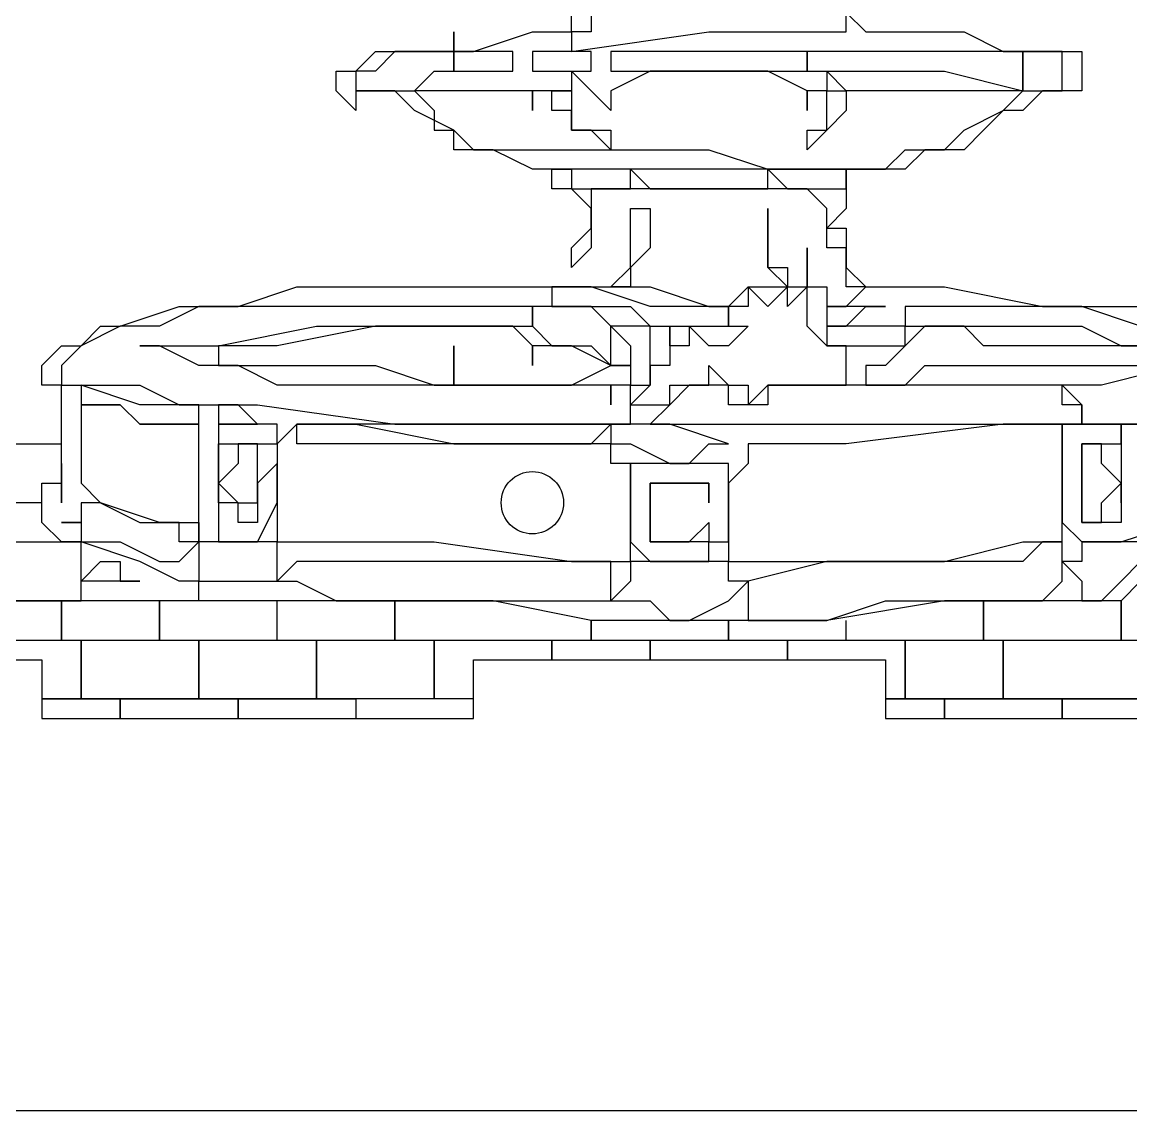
# Model space of a CAD drawing. Header units: millimetres. Extents: x 0 to 600, y 0 to 450.
# Drawn here: x 440 to 496.5, y 0 to 55.5 of the extents above; entities that cross this region are included whole.
import ezdxf

# ---------------------------------------------------------------- set-up
doc = ezdxf.new("R2010")
doc.units = ezdxf.units.MM
for name, color, linetype in [('border- do not edit', 2, 'Continuous'), ('Engraving', 1, 'Continuous'), ('External Cuts', 5, 'Continuous'), ('Holes and apertures', 3, 'Continuous')]:
    doc.layers.add(name, color=color, linetype=linetype)

msp = doc.modelspace()

# ---------------------------------------------------------------- linework, layer by layer
at = {"layer": 'border- do not edit'}
msp.add_line((600, 0), (0, 0), dxfattribs=at)
at = {"layer": 'Engraving'}
for p, q in [((468, 55), (468, 56)), ((469, 56), (469, 55)), ((482, 56), (483, 55)), ((482, 55), (482, 56)), ((462, 54), (462, 55)), ((462, 55), (462, 54)), ((463, 54), (466, 55)), ((466, 55), (468, 55)), ((468, 55), (468, 55)), ((469, 55), (468, 55)), ((468, 55), (468, 54)), ((468, 54), (475, 55)), ((475, 55), (482, 55)), ((482, 55), (482, 55)), ((483, 55), (483, 55)), ((483, 55), (483, 55)), ((483, 55), (483, 55)), ((483, 55), (484, 55)), ((484, 55), (487, 55)), ((487, 55), (488, 55)), ((488, 55), (488, 55)), ((488, 55), (488, 55)), ((488, 55), (488, 55)), ((488, 55), (488, 55)), ((488, 55), (490, 54)), ((457, 53), (458, 54)), ((458, 54), (459, 54)), ((459, 54), (458, 53)), ((459, 54), (460, 54)), ((460, 54), (459, 54)), ((460, 54), (461, 54)), ((461, 54), (460, 54)), ((461, 54), (461, 54)), ((461, 54), (462, 54)), ((462, 54), (461, 54)), ((462, 54), (463, 54)), ((462, 53), (462, 54)), ((463, 54), (462, 54)), ((462, 54), (462, 54)), ((462, 54), (462, 53)), ((463, 54), (463, 54)), ((464, 54), (463, 54)), ((465, 54), (464, 54)), ((465, 53), (465, 54)), ((468, 54), (466, 54)), ((466, 54), (466, 54)), ((466, 54), (466, 54)), ((466, 54), (466, 54)), ((466, 54), (466, 53)), ((469, 54), (468, 54)), ((469, 53), (469, 54)), ((472, 54), (470, 54)), ((470, 54), (470, 54)), ((470, 54), (470, 54)), ((470, 54), (470, 54)), ((470, 54), (470, 53)), ((475, 54), (472, 54)), ((479, 54), (475, 54)), ((480, 54), (479, 54)), ((479, 54), (479, 54)), ((483, 54), (480, 54)), ((480, 54), (480, 54)), ((480, 54), (480, 53)), ((480, 53), (480, 54)), ((480, 54), (480, 54)), ((486, 54), (483, 54)), ((487, 54), (486, 54)), ((488, 54), (487, 54)), ((487, 54), (487, 54)), ((487, 54), (487, 54)), ((489, 54), (488, 54)), ((490, 54), (489, 54)), ((490, 54), (491, 54)), ((491, 54), (490, 54)), ((491, 54), (492, 54)), ((492, 54), (491, 54)), ((491, 54), (491, 53)), ((491, 53), (491, 54)), ((491, 54), (491, 54)), ((492, 54), (493, 54)), ((493, 54), (492, 54)), ((493, 54), (494, 54)), ((493, 53), (493, 54)), ((494, 54), (494, 53)), ((456, 52), (456, 53)), ((456, 53), (457, 53)), ((458, 53), (457, 53)), ((457, 53), (457, 53)), ((457, 53), (457, 52)), ((460, 52), (461, 53)), ((461, 53), (461, 53)), ((461, 53), (462, 53)), ((462, 53), (462, 53)), ((462, 53), (462, 53)), ((462, 53), (464, 53)), ((464, 53), (465, 53)), ((465, 53), (465, 53)), ((465, 53), (465, 53)), ((465, 53), (465, 53)), ((465, 53), (465, 53)), ((466, 53), (466, 53)), ((466, 53), (466, 53)), ((466, 53), (468, 53)), ((469, 52), (468, 53)), ((468, 53), (468, 52)), ((468, 53), (469, 53)), ((469, 53), (469, 53)), ((472, 53), (470, 52)), ((470, 53), (470, 53)), ((470, 53), (472, 53)), ((475, 53), (472, 53)), ((472, 53), (474, 53)), ((474, 53), (475, 53)), ((478, 53), (475, 53)), ((475, 53), (475, 53)), ((475, 53), (477, 53)), ((477, 53), (479, 53)), ((480, 52), (478, 53)), ((479, 53), (480, 53)), ((480, 53), (480, 53)), ((480, 53), (480, 53)), ((480, 53), (481, 53)), ((480, 53), (480, 53)), ((480, 53), (480, 53)), ((480, 53), (480, 53)), ((482, 52), (481, 53)), ((481, 53), (481, 52)), ((481, 53), (483, 53)), ((483, 53), (487, 53)), ((487, 53), (491, 52)), ((491, 53), (491, 53)), ((491, 53), (491, 53)), ((491, 53), (491, 52)), ((491, 52), (491, 53)), ((493, 52), (493, 53)), ((493, 53), (493, 53)), ((493, 53), (493, 53)), ((493, 53), (493, 53)), ((494, 53), (494, 53)), ((494, 53), (494, 52)), ((457, 51), (456, 52)), ((458, 52), (457, 52)), ((457, 52), (457, 51)), ((457, 52), (457, 52)), ((457, 52), (457, 52)), ((457, 52), (458, 52)), ((459, 52), (458, 52)), ((458, 52), (460, 52)), ((458, 52), (458, 52)), ((458, 52), (458, 52)), ((460, 51), (459, 52)), ((461, 52), (460, 52)), ((460, 52), (460, 52)), ((460, 52), (460, 52)), ((460, 52), (460, 52)), ((460, 52), (461, 51)), ((462, 52), (461, 52)), ((461, 52), (461, 52)), ((463, 52), (462, 52)), ((462, 52), (462, 52)), ((462, 52), (462, 52)), ((462, 52), (462, 52)), ((462, 52), (462, 52)), ((464, 52), (463, 52)), ((465, 52), (464, 52)), ((466, 52), (465, 52)), ((465, 52), (465, 52)), ((468, 52), (466, 52)), ((466, 52), (466, 52)), ((466, 52), (466, 52)), ((466, 52), (466, 52)), ((466, 52), (466, 51)), ((466, 51), (466, 52)), ((467, 51), (467, 52)), ((467, 52), (468, 52)), ((468, 52), (468, 52)), ((468, 52), (468, 51)), ((470, 51), (469, 52)), ((469, 52), (469, 52)), ((469, 52), (469, 52)), ((469, 52), (469, 52)), ((470, 52), (470, 52)), ((470, 52), (470, 52)), ((470, 52), (470, 51)), ((481, 52), (480, 52)), ((480, 52), (480, 52)), ((480, 52), (480, 52)), ((480, 52), (480, 51)), ((480, 51), (480, 52)), ((480, 52), (480, 52)), ((481, 51), (481, 52)), ((481, 52), (482, 52)), ((484, 52), (482, 52)), ((482, 52), (482, 52)), ((482, 52), (482, 52)), ((482, 52), (482, 51)), ((487, 52), (484, 52)), ((490, 52), (487, 52)), ((490, 51), (491, 52)), ((491, 52), (490, 52)), ((492, 52), (491, 51)), ((491, 52), (491, 52)), ((491, 52), (491, 52)), ((491, 52), (491, 52)), ((491, 52), (491, 52)), ((491, 52), (491, 52)), ((491, 52), (491, 52)), ((491, 52), (491, 52)), ((491, 52), (491, 52)), ((491, 52), (491, 52)), ((491, 52), (491, 52)), ((491, 52), (492, 52)), ((493, 52), (492, 52)), ((492, 52), (493, 52)), ((494, 52), (493, 52)), ((493, 52), (493, 52)), ((493, 52), (493, 52)), ((493, 52), (493, 52)), ((494, 52), (494, 52)), ((494, 52), (494, 52)), ((494, 52), (494, 52)), ((457, 51), (457, 51)), ((457, 51), (457, 51)), ((457, 51), (457, 51)), ((457, 51), (457, 51)), ((462, 50), (460, 51)), ((461, 51), (461, 50)), ((468, 51), (467, 51)), ((468, 50), (468, 51)), ((468, 51), (468, 51)), ((468, 51), (468, 50)), ((470, 51), (470, 51)), ((470, 51), (470, 51)), ((470, 51), (470, 51)), ((481, 50), (481, 51)), ((482, 51), (481, 50)), ((488, 50), (490, 51)), ((490, 51), (489, 50)), ((491, 51), (490, 51)), ((491, 51), (491, 51)), ((491, 51), (491, 51)), ((491, 51), (491, 51)), ((491, 51), (491, 51)), ((461, 50), (461, 50)), ((461, 50), (462, 50)), ((462, 49), (462, 50)), ((462, 50), (462, 50)), ((462, 50), (462, 50)), ((462, 50), (462, 50)), ((462, 50), (463, 49)), ((469, 50), (468, 50)), ((468, 50), (469, 50)), ((469, 50), (469, 50)), ((469, 50), (469, 50)), ((469, 50), (470, 50)), ((470, 49), (469, 50)), ((469, 50), (469, 50)), ((470, 50), (470, 49)), ((480, 50), (481, 50)), ((481, 50), (480, 49)), ((480, 49), (480, 50)), ((480, 50), (480, 50)), ((481, 50), (481, 50)), ((481, 50), (481, 50)), ((481, 50), (481, 50)), ((487, 49), (488, 50)), ((489, 50), (488, 49)), ((463, 49), (462, 49)), ((464, 49), (463, 49)), ((463, 49), (464, 49)), ((466, 48), (464, 49)), ((464, 49), (466, 49)), ((466, 49), (469, 49)), ((469, 49), (475, 49)), ((470, 49), (470, 49)), ((475, 49), (478, 48)), ((480, 49), (480, 49)), ((480, 49), (480, 49)), ((484, 48), (485, 49)), ((486, 49), (485, 48)), ((485, 49), (487, 49)), ((485, 49), (485, 49)), ((488, 49), (486, 49)), ((467, 48), (466, 48)), ((467, 47), (467, 48)), ((467, 48), (467, 48)), ((468, 48), (467, 48)), ((467, 48), (468, 48)), ((469, 48), (468, 48)), ((468, 48), (468, 48)), ((468, 48), (468, 48)), ((468, 48), (468, 47)), ((471, 48), (469, 48)), ((471, 47), (471, 48)), ((471, 48), (471, 48)), ((471, 48), (471, 48)), ((474, 48), (471, 48)), ((471, 48), (471, 48)), ((471, 48), (472, 47)), ((479, 48), (474, 48)), ((478, 48), (478, 48)), ((478, 48), (478, 48)), ((478, 48), (478, 48)), ((478, 48), (479, 47)), ((478, 47), (478, 48)), ((478, 48), (478, 48)), ((478, 48), (481, 48)), ((481, 48), (479, 48)), ((482, 48), (481, 48)), ((481, 48), (481, 48)), ((481, 48), (484, 48)), ((484, 48), (482, 48)), ((482, 48), (482, 47)), ((482, 47), (482, 48)), ((482, 48), (482, 48)), ((485, 48), (484, 48)), ((468, 47), (467, 47)), ((469, 46), (468, 47)), ((468, 47), (468, 47)), ((468, 47), (468, 47)), ((468, 47), (468, 47)), ((468, 47), (469, 47)), ((474, 47), (469, 47)), ((469, 47), (469, 46)), ((469, 47), (470, 47)), ((470, 47), (471, 47)), ((471, 47), (471, 47)), ((471, 47), (471, 47)), ((472, 47), (472, 47)), ((472, 47), (472, 47)), ((472, 47), (473, 47)), ((473, 47), (475, 47)), ((480, 47), (474, 47)), ((475, 47), (478, 47)), ((478, 47), (478, 47)), ((479, 47), (479, 47)), ((479, 47), (479, 47)), ((479, 47), (480, 47)), ((481, 46), (480, 47)), ((480, 47), (481, 47)), ((481, 47), (481, 47)), ((481, 47), (482, 47)), ((482, 47), (482, 47)), ((482, 47), (482, 46)), ((469, 46), (469, 46)), ((469, 46), (469, 45)), ((469, 45), (469, 46)), ((469, 46), (469, 46)), ((471, 45), (471, 46)), ((471, 46), (471, 46)), ((471, 46), (471, 46)), ((471, 46), (472, 46)), ((472, 46), (472, 46)), ((472, 46), (472, 45)), ((478, 45), (478, 46)), ((478, 46), (478, 46)), ((478, 46), (478, 46)), ((478, 46), (478, 46)), ((478, 46), (478, 46)), ((478, 46), (478, 45)), ((481, 45), (481, 46)), ((482, 46), (481, 45)), ((468, 44), (469, 45)), ((469, 45), (469, 45)), ((469, 45), (469, 44)), ((471, 44), (471, 45)), ((472, 45), (472, 44)), ((478, 44), (478, 45)), ((478, 45), (478, 44)), ((481, 44), (481, 45)), ((481, 45), (482, 45)), ((482, 45), (482, 44)), ((469, 44), (468, 43)), ((468, 43), (468, 44)), ((469, 44), (469, 44)), ((469, 44), (469, 44)), ((469, 44), (469, 44)), ((469, 44), (469, 44)), ((469, 44), (469, 44)), ((469, 44), (469, 44)), ((469, 44), (469, 44)), ((471, 43), (471, 44)), ((472, 44), (471, 43)), ((478, 43), (478, 44)), ((478, 44), (478, 44)), ((478, 44), (478, 43)), ((480, 43), (480, 44)), ((480, 44), (480, 44)), ((480, 44), (480, 44)), ((480, 44), (480, 42)), ((482, 44), (481, 44)), ((482, 43), (482, 44)), ((482, 44), (482, 43)), ((468, 43), (468, 43)), ((468, 43), (468, 43)), ((468, 43), (468, 43)), ((468, 43), (468, 43)), ((470, 42), (471, 43)), ((471, 43), (471, 43)), ((471, 43), (471, 42)), ((478, 43), (478, 43)), ((478, 43), (479, 43)), ((479, 42), (478, 43)), ((478, 43), (478, 43)), ((478, 43), (478, 43)), ((479, 43), (479, 42)), ((480, 42), (480, 43)), ((480, 43), (480, 43)), ((482, 42), (482, 43)), ((482, 43), (483, 42)), ((451, 41), (454, 42)), ((454, 42), (457, 42)), ((457, 42), (462, 42)), ((462, 42), (466, 42)), ((466, 42), (467, 42)), ((467, 42), (467, 42)), ((467, 42), (467, 42)), ((467, 42), (467, 42)), ((467, 42), (468, 42)), ((468, 42), (467, 42)), ((467, 42), (467, 42)), ((467, 42), (467, 42)), ((467, 42), (467, 41)), ((468, 42), (469, 42)), ((469, 42), (468, 42)), ((468, 42), (468, 42)), ((468, 42), (468, 42)), ((469, 42), (469, 42)), ((469, 42), (469, 42)), ((469, 42), (469, 42)), ((469, 42), (470, 42)), ((472, 41), (469, 42)), ((470, 42), (472, 42)), ((471, 42), (470, 42)), ((470, 42), (470, 42)), ((471, 42), (471, 42)), ((472, 42), (475, 41)), ((476, 41), (477, 42)), ((477, 42), (477, 42)), ((477, 42), (477, 42)), ((477, 42), (478, 42)), ((478, 41), (477, 42)), ((477, 42), (477, 42)), ((477, 42), (477, 41)), ((478, 42), (479, 42)), ((479, 42), (478, 41)), ((479, 42), (480, 42)), ((480, 42), (479, 41)), ((479, 41), (479, 42)), ((479, 42), (479, 42)), ((480, 42), (480, 42)), ((480, 42), (480, 42)), ((480, 42), (481, 42)), ((480, 41), (480, 42)), ((480, 42), (480, 42)), ((480, 42), (480, 42)), ((480, 42), (480, 42)), ((481, 42), (481, 42)), ((481, 42), (481, 41)), ((482, 41), (483, 42)), ((483, 42), (482, 42)), ((483, 42), (483, 42)), ((483, 42), (483, 42)), ((483, 42), (483, 42)), ((483, 42), (484, 42)), ((484, 42), (487, 42)), ((487, 42), (492, 41)), ((445, 40), (448, 41)), ((449, 41), (447, 40)), ((448, 41), (451, 41)), ((452, 41), (449, 41)), ((455, 41), (452, 41)), ((458, 41), (455, 41)), ((462, 41), (458, 41)), ((464, 41), (462, 41)), ((466, 41), (464, 41)), ((466, 40), (466, 41)), ((466, 41), (466, 41)), ((466, 41), (466, 41)), ((466, 41), (466, 41)), ((467, 41), (466, 41)), ((466, 41), (466, 40)), ((469, 41), (467, 41)), ((467, 41), (467, 41)), ((467, 41), (467, 41)), ((467, 41), (468, 41)), ((468, 41), (469, 41)), ((470, 40), (469, 41)), ((469, 41), (470, 41)), ((470, 41), (471, 41)), ((471, 41), (472, 40)), ((474, 41), (472, 41)), ((475, 41), (474, 41)), ((475, 41), (475, 41)), ((475, 41), (476, 41)), ((476, 41), (475, 41)), ((475, 41), (475, 41)), ((476, 41), (476, 41)), ((476, 41), (476, 41)), ((477, 41), (476, 41)), ((476, 41), (476, 41)), ((476, 41), (476, 41)), ((476, 41), (476, 41)), ((476, 41), (476, 40)), ((476, 40), (476, 41)), ((477, 41), (477, 41)), ((477, 41), (477, 41)), ((478, 41), (478, 41)), ((478, 41), (478, 41)), ((479, 41), (479, 41)), ((479, 41), (479, 41)), ((479, 41), (479, 41)), ((479, 41), (479, 41)), ((480, 40), (480, 41)), ((480, 41), (480, 41)), ((480, 41), (480, 41)), ((480, 41), (480, 41)), ((480, 41), (480, 41)), ((480, 41), (480, 41)), ((480, 41), (480, 41)), ((480, 41), (480, 41)), ((480, 41), (480, 41)), ((480, 41), (480, 41)), ((481, 41), (481, 41)), ((481, 41), (482, 41)), ((482, 41), (481, 41)), ((481, 41), (481, 41)), ((481, 41), (481, 41)), ((481, 41), (481, 40)), ((483, 41), (482, 41)), ((482, 40), (483, 41)), ((483, 41), (484, 41)), ((484, 41), (483, 41)), ((483, 41), (483, 41)), ((484, 41), (484, 41)), ((484, 41), (484, 41)), ((486, 41), (485, 41)), ((485, 41), (485, 41)), ((485, 41), (485, 41)), ((485, 41), (485, 41)), ((485, 41), (485, 40)), ((489, 41), (486, 41)), ((491, 41), (489, 41)), ((492, 41), (491, 41)), ((492, 41), (493, 41)), ((493, 41), (492, 41)), ((493, 41), (494, 41)), ((494, 41), (493, 41)), ((494, 41), (497, 41)), ((497, 40), (494, 41)), ((443, 39), (444, 40)), ((445, 40), (443, 39)), ((444, 40), (445, 40)), ((447, 40), (445, 40)), ((450, 39), (455, 40)), ((458, 40), (453, 39)), ((455, 40), (456, 40)), ((456, 40), (457, 40)), ((457, 40), (457, 40)), ((457, 40), (457, 40)), ((457, 40), (457, 40)), ((457, 40), (457, 40)), ((457, 40), (458, 40)), ((458, 40), (461, 40)), ((463, 40), (458, 40)), ((461, 40), (464, 40)), ((465, 40), (463, 40)), ((464, 40), (465, 40)), ((465, 40), (465, 40)), ((465, 40), (466, 40)), ((466, 39), (465, 40)), ((465, 40), (465, 40)), ((466, 40), (466, 40)), ((466, 40), (466, 40)), ((466, 40), (466, 40)), ((466, 40), (467, 39)), ((471, 40), (470, 40)), ((470, 40), (471, 39)), ((470, 39), (470, 40)), ((472, 40), (471, 40)), ((471, 40), (471, 40)), ((471, 40), (471, 40)), ((472, 39), (472, 40)), ((472, 40), (472, 40)), ((472, 40), (472, 40)), ((472, 40), (474, 40)), ((473, 39), (473, 40)), ((473, 40), (473, 40)), ((473, 40), (473, 39)), ((475, 39), (474, 40)), ((474, 40), (474, 40)), ((474, 40), (474, 39)), ((474, 40), (475, 40)), ((475, 40), (475, 40)), ((475, 40), (475, 40)), ((475, 40), (475, 40)), ((475, 40), (476, 40)), ((476, 40), (476, 40)), ((476, 40), (477, 40)), ((477, 40), (476, 39)), ((476, 40), (476, 40)), ((476, 40), (476, 40)), ((477, 40), (477, 40)), ((477, 40), (477, 40)), ((481, 39), (480, 40)), ((480, 40), (480, 40)), ((480, 40), (480, 40)), ((480, 40), (480, 40)), ((480, 40), (480, 40)), ((482, 40), (481, 40)), ((481, 40), (481, 40)), ((481, 40), (481, 40)), ((481, 40), (481, 39)), ((481, 40), (481, 40)), ((481, 40), (482, 40)), ((484, 40), (482, 40)), ((482, 40), (482, 40)), ((485, 40), (484, 40)), ((484, 40), (484, 40)), ((485, 40), (486, 40)), ((486, 40), (485, 39)), ((485, 39), (485, 40)), ((486, 40), (488, 40)), ((488, 40), (486, 40)), ((488, 40), (492, 40)), ((489, 39), (488, 40)), ((492, 40), (494, 40)), ((494, 40), (496, 39)), ((441, 38), (442, 39)), ((442, 39), (442, 39)), ((442, 39), (443, 39)), ((443, 39), (442, 38)), ((447, 39), (446, 39)), ((446, 39), (446, 39)), ((446, 39), (446, 39)), ((446, 39), (446, 39)), ((446, 39), (447, 39)), ((449, 38), (447, 39)), ((447, 39), (448, 39)), ((448, 39), (449, 39)), ((449, 39), (450, 39)), ((451, 39), (450, 39)), ((450, 39), (450, 38)), ((453, 39), (451, 39)), ((462, 38), (462, 39)), ((462, 39), (462, 38)), ((467, 39), (466, 39)), ((466, 39), (466, 39)), ((466, 39), (466, 38)), ((466, 38), (466, 39)), ((466, 39), (466, 39)), ((468, 39), (467, 39)), ((467, 39), (467, 39)), ((467, 39), (469, 39)), ((470, 38), (468, 39)), ((469, 39), (469, 39)), ((469, 39), (470, 38)), ((470, 38), (470, 39)), ((470, 39), (470, 39)), ((470, 39), (470, 39)), ((470, 39), (470, 39)), ((471, 39), (471, 38)), ((472, 38), (472, 39)), ((472, 39), (472, 39)), ((474, 39), (473, 39)), ((473, 39), (473, 39)), ((473, 39), (473, 39)), ((473, 39), (473, 39)), ((473, 39), (473, 39)), ((473, 39), (473, 39)), ((473, 39), (473, 38)), ((474, 39), (474, 39)), ((476, 39), (475, 39)), ((475, 39), (475, 39)), ((482, 39), (481, 39)), ((481, 39), (481, 39)), ((481, 39), (481, 39)), ((481, 39), (481, 39)), ((481, 39), (482, 39)), ((482, 38), (482, 39)), ((482, 39), (482, 39)), ((482, 39), (483, 39)), ((483, 39), (483, 39)), ((483, 39), (484, 39)), ((485, 39), (484, 38)), ((484, 39), (485, 39)), ((484, 39), (484, 39)), ((484, 39), (484, 39)), ((485, 39), (485, 39)), ((485, 39), (485, 39)), ((490, 39), (489, 39)), ((491, 39), (490, 39)), ((490, 39), (490, 39)), ((492, 39), (491, 39)), ((491, 39), (491, 39)), ((493, 39), (492, 39)), ((492, 39), (492, 39)), ((494, 39), (493, 39)), ((493, 39), (493, 39)), ((493, 39), (493, 39)), ((496, 39), (494, 39)), ((496, 39), (499, 39)), ((498, 39), (496, 39)), ((441, 37), (441, 38)), ((441, 38), (441, 38)), ((442, 38), (442, 38)), ((442, 38), (442, 37)), ((451, 38), (449, 38)), ((450, 38), (450, 38)), ((450, 38), (451, 38)), ((453, 37), (451, 38)), ((451, 38), (452, 38)), ((452, 38), (453, 38)), ((453, 38), (453, 38)), ((453, 38), (454, 38)), ((454, 38), (454, 38)), ((454, 38), (458, 38)), ((458, 38), (461, 37)), ((462, 37), (462, 38)), ((462, 38), (462, 37)), ((466, 38), (466, 38)), ((468, 37), (470, 38)), ((471, 38), (470, 38)), ((470, 38), (471, 38)), ((471, 38), (471, 38)), ((471, 38), (471, 37)), ((473, 38), (472, 38)), ((472, 38), (472, 38)), ((472, 38), (472, 38)), ((472, 38), (472, 38)), ((472, 38), (472, 37)), ((472, 38), (472, 38)), ((472, 38), (472, 38)), ((472, 37), (472, 38)), ((472, 38), (472, 38)), ((475, 37), (475, 38)), ((475, 38), (475, 38)), ((475, 38), (476, 37)), ((482, 37), (482, 38)), ((482, 38), (482, 38)), ((482, 38), (482, 38)), ((484, 38), (483, 38)), ((483, 38), (483, 38)), ((483, 38), (483, 38)), ((483, 38), (483, 38)), ((483, 38), (483, 37)), ((484, 38), (484, 38)), ((485, 37), (486, 38)), ((486, 38), (487, 38)), ((487, 38), (487, 38)), ((487, 38), (487, 38)), ((487, 38), (488, 38)), ((487, 38), (487, 38)), ((488, 38), (489, 38)), ((489, 38), (494, 38)), ((494, 38), (498, 38)), ((499, 38), (495, 37)), ((442, 37), (441, 37)), ((441, 37), (441, 37)), ((442, 36), (442, 37)), ((442, 37), (442, 37)), ((442, 37), (442, 37)), ((442, 37), (443, 37)), ((446, 36), (443, 37)), ((443, 37), (443, 36)), ((443, 37), (446, 37)), ((446, 37), (448, 36)), ((454, 37), (453, 37)), ((455, 37), (454, 37)), ((454, 37), (454, 37)), ((457, 37), (455, 37)), ((461, 37), (457, 37)), ((466, 37), (461, 37)), ((461, 37), (462, 37)), ((462, 37), (465, 37)), ((465, 37), (468, 37)), ((471, 37), (466, 37)), ((470, 36), (470, 37)), ((470, 37), (470, 37)), ((470, 37), (470, 37)), ((470, 37), (470, 36)), ((471, 36), (471, 37)), ((472, 37), (471, 36)), ((471, 37), (471, 37)), ((471, 37), (471, 37)), ((471, 37), (472, 37)), ((472, 37), (472, 37)), ((472, 37), (472, 37)), ((474, 37), (473, 36)), ((473, 36), (473, 37)), ((473, 37), (474, 37)), ((475, 37), (474, 37)), ((474, 37), (474, 37)), ((474, 37), (474, 37)), ((474, 37), (475, 37)), ((476, 37), (475, 37)), ((475, 37), (475, 37)), ((475, 37), (475, 37)), ((476, 36), (476, 37)), ((476, 37), (476, 37)), ((476, 37), (476, 37)), ((476, 37), (476, 37)), ((476, 37), (476, 37)), ((476, 37), (476, 37)), ((476, 37), (476, 37)), ((476, 37), (477, 37)), ((477, 37), (477, 37)), ((477, 37), (477, 36)), ((477, 36), (478, 37)), ((480, 37), (478, 37)), ((478, 37), (478, 37)), ((478, 37), (478, 37)), ((478, 37), (478, 36)), ((478, 37), (478, 37)), ((478, 37), (478, 37)), ((478, 37), (479, 37)), ((479, 37), (479, 37)), ((479, 37), (479, 37)), ((479, 37), (480, 37)), ((481, 37), (480, 37)), ((480, 37), (480, 37)), ((480, 37), (480, 37)), ((480, 37), (480, 37)), ((480, 37), (480, 37)), ((480, 37), (481, 37)), ((482, 37), (481, 37)), ((481, 37), (481, 37)), ((481, 37), (481, 37)), ((481, 37), (482, 37)), ((486, 37), (482, 37)), ((483, 37), (483, 37)), ((483, 37), (485, 37)), ((491, 37), (486, 37)), ((495, 37), (491, 37)), ((493, 36), (493, 37)), ((493, 37), (493, 37)), ((493, 37), (493, 37)), ((493, 37), (493, 37)), ((493, 37), (494, 36)), ((442, 35), (442, 36)), ((443, 36), (443, 36)), ((443, 36), (443, 36)), ((443, 36), (444, 36)), ((444, 36), (443, 36)), ((443, 36), (443, 34)), ((444, 36), (445, 36)), ((445, 36), (444, 36)), ((446, 35), (445, 36)), ((445, 36), (446, 35)), ((449, 36), (446, 36)), ((448, 36), (452, 36)), ((449, 33), (449, 36)), ((451, 36), (450, 36)), ((450, 36), (450, 36)), ((450, 36), (450, 36)), ((450, 36), (450, 35)), ((452, 35), (451, 36)), ((452, 36), (459, 35)), ((470, 36), (470, 36)), ((470, 36), (470, 36)), ((470, 36), (470, 36)), ((470, 36), (470, 36)), ((471, 35), (471, 36)), ((471, 36), (471, 36)), ((471, 36), (472, 36)), ((473, 36), (472, 35)), ((472, 36), (472, 36)), ((472, 36), (473, 36)), ((473, 36), (473, 36)), ((473, 36), (473, 36)), ((477, 36), (476, 36)), ((476, 36), (476, 36)), ((478, 36), (477, 36)), ((477, 36), (477, 36)), ((477, 36), (477, 36)), ((494, 36), (493, 36)), ((494, 35), (494, 36)), ((494, 36), (494, 36)), ((494, 36), (494, 36)), ((494, 36), (494, 36)), ((494, 36), (494, 36)), ((494, 36), (494, 35)), ((442, 34), (442, 35)), ((448, 35), (446, 35)), ((446, 35), (448, 35)), ((448, 35), (448, 35)), ((448, 35), (449, 35)), ((449, 35), (448, 35)), ((448, 35), (448, 35)), ((448, 35), (448, 35)), ((449, 35), (449, 35)), ((451, 35), (450, 35)), ((450, 35), (450, 33)), ((450, 35), (450, 35)), ((450, 35), (451, 35)), ((453, 35), (451, 35)), ((451, 35), (452, 35)), ((452, 35), (452, 35)), ((452, 35), (452, 35)), ((452, 35), (452, 35)), ((452, 35), (452, 35)), ((454, 35), (453, 34)), ((453, 34), (453, 35)), ((454, 34), (454, 35)), ((454, 35), (454, 35)), ((454, 35), (454, 35)), ((454, 35), (454, 35)), ((454, 35), (454, 35)), ((455, 35), (454, 35)), ((454, 35), (454, 35)), ((454, 35), (454, 35)), ((454, 35), (454, 35)), ((454, 35), (455, 35)), ((461, 35), (455, 35)), ((455, 35), (455, 35)), ((455, 35), (457, 35)), ((457, 35), (462, 34)), ((459, 35), (466, 35)), ((468, 35), (461, 35)), ((466, 35), (470, 35)), ((469, 35), (468, 35)), ((470, 35), (469, 35)), ((469, 34), (470, 35)), ((471, 35), (470, 35)), ((470, 35), (470, 35)), ((470, 35), (470, 34)), ((470, 35), (470, 35)), ((470, 35), (470, 35)), ((470, 35), (470, 35)), ((470, 35), (471, 35)), ((473, 35), (471, 35)), ((471, 35), (471, 35)), ((471, 35), (471, 35)), ((471, 35), (471, 35)), ((472, 35), (472, 35)), ((472, 35), (472, 35)), ((472, 35), (474, 35)), ((476, 34), (473, 35)), ((474, 35), (478, 35)), ((478, 35), (482, 35)), ((490, 35), (482, 34)), ((482, 35), (486, 35)), ((486, 35), (491, 35)), ((486, 35), (486, 35)), ((493, 35), (490, 35)), ((491, 35), (493, 35)), ((493, 33), (493, 35)), ((494, 35), (493, 35)), ((493, 35), (493, 32)), ((493, 35), (494, 35)), ((496, 35), (494, 35)), ((494, 35), (494, 35)), ((494, 35), (495, 35)), ((495, 35), (497, 35)), ((498, 35), (496, 35)), ((496, 35), (496, 32)), ((496, 34), (496, 35)), ((436, 34), (442, 34)), ((442, 33), (442, 34)), ((443, 34), (443, 33)), ((450, 33), (450, 34)), ((450, 34), (450, 34)), ((450, 34), (450, 34)), ((450, 34), (451, 34)), ((451, 34), (453, 34)), ((452, 34), (451, 34)), ((451, 34), (451, 34)), ((451, 34), (451, 33)), ((452, 33), (452, 34)), ((452, 34), (452, 34)), ((452, 34), (452, 34)), ((453, 34), (453, 32)), ((453, 34), (453, 34)), ((453, 34), (453, 34)), ((456, 34), (454, 34)), ((462, 34), (456, 34)), ((469, 34), (462, 34)), ((462, 34), (466, 34)), ((466, 34), (467, 34)), ((467, 34), (468, 34)), ((468, 34), (469, 34)), ((470, 34), (469, 34)), ((470, 33), (470, 34)), ((470, 34), (470, 34)), ((470, 34), (470, 34)), ((470, 34), (471, 34)), ((471, 34), (471, 34)), ((471, 34), (473, 33)), ((474, 33), (475, 34)), ((475, 34), (476, 34)), ((475, 34), (475, 34)), ((476, 34), (476, 34)), ((476, 34), (476, 34)), ((476, 34), (476, 34)), ((482, 34), (477, 34)), ((477, 34), (477, 33)), ((494, 32), (494, 34)), ((494, 34), (494, 34)), ((494, 34), (496, 34)), ((495, 34), (494, 34)), ((494, 34), (494, 33)), ((495, 33), (495, 34)), ((495, 34), (495, 34)), ((495, 34), (495, 34)), ((496, 34), (496, 34)), ((496, 34), (496, 34)), ((496, 34), (496, 34)), ((442, 32), (442, 33)), ((442, 33), (442, 33)), ((442, 33), (442, 33)), ((442, 32), (442, 33)), ((442, 33), (442, 32)), ((443, 33), (443, 33)), ((443, 33), (443, 33)), ((443, 33), (443, 32)), ((449, 31), (449, 33)), ((449, 33), (449, 33)), ((450, 31), (450, 33)), ((450, 33), (450, 31)), ((451, 33), (450, 32)), ((451, 33), (451, 33)), ((453, 33), (452, 32)), ((452, 32), (452, 33)), ((453, 32), (453, 33)), ((453, 33), (453, 33)), ((453, 33), (453, 33)), ((471, 33), (470, 33)), ((471, 31), (471, 33)), ((472, 33), (471, 33)), ((471, 33), (471, 32)), ((475, 33), (472, 33)), ((473, 33), (474, 33)), ((476, 33), (475, 33)), ((477, 33), (476, 32)), ((476, 32), (476, 33)), ((493, 31), (493, 33)), ((494, 33), (494, 32)), ((496, 32), (495, 33)), ((441, 31), (441, 32)), ((441, 32), (442, 32)), ((442, 32), (442, 32)), ((442, 32), (442, 32)), ((442, 32), (442, 32)), ((442, 32), (442, 31)), ((442, 31), (442, 32)), ((442, 32), (442, 32)), ((443, 32), (443, 32)), ((443, 32), (443, 32)), ((443, 32), (444, 31)), ((450, 32), (450, 32)), ((450, 32), (451, 31)), ((452, 32), (452, 30)), ((452, 31), (452, 32)), ((452, 32), (452, 32)), ((453, 32), (453, 30)), ((453, 31), (453, 32)), ((471, 32), (471, 31)), ((472, 31), (472, 32)), ((472, 32), (472, 32)), ((472, 32), (474, 32)), ((473, 32), (472, 32)), ((472, 32), (472, 32)), ((472, 32), (472, 31)), ((474, 32), (473, 32)), ((473, 32), (473, 32)), ((474, 32), (475, 32)), ((475, 32), (474, 32)), ((474, 32), (474, 32)), ((475, 32), (475, 32)), ((475, 32), (475, 32)), ((475, 32), (475, 32)), ((475, 32), (475, 32)), ((475, 32), (475, 31)), ((475, 31), (475, 32)), ((475, 32), (475, 32)), ((476, 32), (476, 30)), ((476, 30), (476, 32)), ((493, 32), (493, 30)), ((494, 31), (494, 32)), ((494, 32), (494, 31)), ((495, 31), (496, 32)), ((496, 32), (496, 30)), ((496, 32), (496, 32)), ((496, 32), (496, 32)), ((496, 32), (496, 31)), ((496, 31), (496, 32)), ((496, 32), (496, 32)), ((441, 31), (435, 31)), ((441, 30), (441, 31)), ((442, 31), (442, 31)), ((442, 31), (442, 31)), ((442, 31), (442, 31)), ((444, 31), (443, 31)), ((443, 31), (443, 31)), ((443, 31), (443, 31)), ((443, 31), (443, 31)), ((443, 31), (443, 30)), ((447, 30), (444, 31)), ((444, 31), (446, 30)), ((449, 30), (449, 31)), ((451, 31), (450, 31)), ((450, 31), (450, 31)), ((450, 31), (450, 30)), ((451, 30), (451, 31)), ((451, 31), (451, 31)), ((451, 31), (451, 31)), ((451, 31), (451, 31)), ((451, 31), (451, 31)), ((451, 31), (451, 31)), ((451, 31), (452, 31)), ((452, 29), (453, 31)), ((471, 29), (471, 31)), ((471, 31), (471, 30)), ((472, 29), (472, 31)), ((472, 31), (472, 30)), ((493, 30), (493, 31)), ((494, 30), (494, 31)), ((494, 31), (494, 31)), ((494, 31), (494, 30)), ((495, 31), (495, 31)), ((495, 31), (495, 31)), ((495, 30), (495, 31)), ((495, 31), (495, 31)), ((496, 31), (496, 31)), ((496, 31), (496, 31)), ((496, 31), (496, 31)), ((496, 31), (496, 31)), ((442, 29), (441, 30)), ((441, 30), (441, 30)), ((443, 30), (442, 30)), ((442, 30), (442, 30)), ((442, 30), (443, 30)), ((442, 30), (442, 30)), ((442, 30), (442, 30)), ((442, 30), (442, 30)), ((442, 30), (442, 30)), ((442, 30), (442, 30)), ((442, 30), (442, 30)), ((442, 30), (442, 30)), ((442, 30), (442, 30)), ((443, 30), (443, 30)), ((443, 30), (443, 30)), ((443, 30), (443, 29)), ((446, 30), (447, 30)), ((448, 30), (447, 30)), ((447, 30), (448, 30)), ((448, 29), (448, 30)), ((448, 30), (449, 30)), ((449, 30), (449, 30)), ((449, 30), (449, 29)), ((449, 29), (449, 30)), ((450, 30), (450, 30)), ((450, 30), (450, 29)), ((452, 30), (451, 30)), ((453, 30), (453, 29)), ((471, 30), (471, 29)), ((472, 30), (472, 30)), ((472, 30), (472, 29)), ((474, 29), (475, 30)), ((475, 30), (475, 30)), ((475, 30), (475, 30)), ((475, 30), (475, 30)), ((475, 30), (475, 30)), ((475, 30), (475, 29)), ((476, 30), (476, 29)), ((476, 29), (476, 30)), ((476, 30), (476, 30)), ((493, 29), (493, 30)), ((493, 30), (493, 30)), ((493, 30), (494, 29)), ((495, 30), (494, 30)), ((494, 30), (494, 30)), ((494, 30), (494, 30)), ((494, 30), (495, 30)), ((496, 30), (495, 30)), ((496, 29), (499, 30)), ((496, 30), (496, 30)), ((496, 30), (496, 30)), ((496, 30), (496, 30)), ((435, 29), (443, 29)), ((443, 29), (442, 29)), ((442, 29), (442, 29)), ((446, 28), (443, 29)), ((443, 29), (445, 29)), ((443, 29), (443, 29)), ((443, 26), (443, 29)), ((445, 29), (447, 28)), ((448, 28), (449, 29)), ((449, 29), (448, 29)), ((450, 29), (449, 29)), ((449, 29), (449, 29)), ((449, 29), (449, 28)), ((449, 29), (449, 29)), ((453, 29), (450, 29)), ((450, 29), (450, 29)), ((450, 29), (451, 29)), ((451, 29), (452, 29)), ((453, 28), (453, 29)), ((453, 29), (453, 29)), ((453, 29), (453, 29)), ((453, 29), (461, 29)), ((461, 29), (468, 28)), ((471, 28), (471, 29)), ((471, 29), (471, 29)), ((471, 29), (471, 29)), ((471, 29), (472, 28)), ((472, 29), (473, 29)), ((473, 29), (472, 29)), ((472, 29), (472, 29)), ((472, 29), (472, 29)), ((472, 29), (472, 29)), ((473, 29), (474, 29)), ((475, 29), (473, 29)), ((475, 29), (476, 29)), ((475, 28), (475, 29)), ((475, 29), (475, 29)), ((475, 29), (475, 29)), ((475, 29), (475, 29)), ((475, 29), (475, 29)), ((476, 29), (476, 28)), ((487, 28), (491, 29)), ((492, 29), (491, 28)), ((491, 29), (492, 29)), ((493, 29), (492, 29)), ((492, 29), (493, 29)), ((493, 28), (493, 29)), ((493, 29), (493, 29)), ((495, 29), (494, 29)), ((494, 29), (494, 29)), ((494, 29), (494, 28)), ((494, 29), (494, 29)), ((494, 29), (494, 29)), ((494, 29), (496, 29)), ((496, 29), (495, 29)), ((497, 29), (496, 29)), ((496, 29), (496, 29)), ((496, 29), (496, 29)), ((496, 29), (496, 29)), ((443, 27), (444, 28)), ((443, 28), (443, 28)), ((444, 28), (444, 28)), ((444, 28), (444, 28)), ((444, 28), (445, 28)), ((445, 28), (445, 27)), ((448, 27), (446, 28)), ((447, 28), (448, 28)), ((448, 28), (448, 28)), ((448, 28), (448, 28)), ((448, 28), (448, 28)), ((449, 28), (449, 28)), ((449, 28), (449, 27)), ((454, 28), (453, 27)), ((453, 27), (453, 28)), ((453, 28), (453, 28)), ((458, 28), (454, 28)), ((454, 28), (454, 28)), ((466, 28), (458, 28)), ((469, 28), (466, 28)), ((468, 28), (471, 28)), ((470, 28), (469, 28)), ((470, 27), (470, 28)), ((472, 28), (471, 28)), ((471, 28), (471, 28)), ((471, 28), (471, 27)), ((474, 28), (472, 28)), ((472, 28), (472, 28)), ((472, 28), (473, 28)), ((473, 28), (475, 28)), ((475, 28), (474, 28)), ((476, 28), (475, 28)), ((476, 27), (476, 28)), ((476, 28), (476, 28)), ((476, 28), (477, 28)), ((481, 28), (477, 27)), ((477, 28), (478, 28)), ((478, 28), (481, 28)), ((485, 28), (481, 28)), ((481, 28), (484, 28)), ((484, 28), (487, 28)), ((487, 28), (485, 28)), ((489, 28), (487, 28)), ((487, 28), (487, 28)), ((491, 28), (489, 28)), ((493, 27), (493, 28)), ((494, 28), (493, 28)), ((493, 28), (494, 27)), ((496, 27), (497, 28)), ((444, 27), (443, 27)), ((445, 27), (444, 27)), ((444, 27), (444, 27)), ((445, 27), (445, 27)), ((445, 27), (446, 27)), ((446, 27), (445, 27)), ((445, 27), (445, 27)), ((446, 27), (446, 27)), ((449, 27), (448, 27)), ((449, 26), (449, 27)), ((449, 27), (449, 27)), ((449, 27), (449, 27)), ((449, 27), (450, 27)), ((450, 27), (451, 27)), ((451, 27), (452, 27)), ((452, 27), (453, 27)), ((453, 27), (453, 27)), ((453, 27), (454, 27)), ((453, 27), (453, 27)), ((453, 27), (453, 27)), ((454, 27), (454, 27)), ((454, 27), (456, 26)), ((471, 27), (470, 26)), ((470, 26), (470, 27)), ((470, 27), (470, 27)), ((476, 26), (477, 27)), ((477, 27), (476, 27)), ((476, 27), (476, 27)), ((477, 27), (477, 27)), ((477, 27), (477, 26)), ((492, 26), (493, 27)), ((493, 27), (493, 27)), ((493, 27), (493, 27)), ((494, 27), (494, 27)), ((494, 27), (494, 27)), ((494, 27), (494, 26)), ((495, 26), (496, 27)), ((497, 27), (496, 26)), ((496, 27), (496, 27)), ((496, 27), (496, 27)), ((449, 26), (429, 26)), ((436, 26), (443, 26)), ((442, 24), (442, 26)), ((442, 26), (442, 24)), ((447, 24), (447, 26)), ((447, 26), (447, 24)), ((450, 26), (449, 26)), ((452, 26), (450, 26)), ((456, 26), (452, 26)), ((453, 24), (453, 26)), ((458, 26), (456, 26)), ((456, 26), (460, 26)), ((456, 26), (456, 26)), ((464, 26), (458, 26)), ((459, 24), (459, 26)), ((459, 26), (459, 24)), ((460, 26), (469, 26)), ((469, 25), (464, 26)), ((469, 26), (470, 26)), ((470, 26), (470, 26)), ((470, 26), (471, 26)), ((470, 26), (470, 26)), ((470, 26), (470, 26)), ((470, 26), (470, 26)), ((471, 26), (471, 26)), ((471, 26), (472, 26)), ((472, 26), (473, 25)), ((474, 25), (476, 26)), ((476, 26), (476, 26)), ((476, 26), (476, 26)), ((477, 26), (477, 26)), ((477, 26), (477, 25)), ((487, 26), (481, 25)), ((481, 25), (484, 26)), ((484, 26), (487, 26)), ((484, 26), (484, 26)), ((492, 26), (487, 26)), ((487, 26), (490, 26)), ((489, 24), (489, 26)), ((489, 26), (489, 24)), ((490, 26), (492, 26)), ((494, 26), (492, 26)), ((495, 26), (494, 26)), ((494, 26), (495, 26)), ((496, 26), (495, 26)), ((495, 26), (495, 26)), ((496, 24), (496, 26)), ((496, 26), (496, 24)), ((470, 25), (469, 25)), ((469, 25), (469, 25)), ((469, 24), (469, 25)), ((469, 25), (469, 24)), ((472, 25), (470, 25)), ((473, 25), (472, 25)), ((474, 25), (473, 25)), ((473, 25), (474, 25)), ((477, 25), (474, 25)), ((476, 24), (476, 25)), ((476, 25), (476, 25)), ((476, 25), (476, 24)), ((481, 25), (477, 25)), ((477, 25), (481, 25)), ((482, 24), (482, 25)), ((395, 24), (551, 24)), ((435, 24), (442, 24)), ((438, 24), (443, 24)), ((442, 24), (447, 24)), ((443, 24), (443, 21)), ((443, 21), (443, 24)), ((443, 24), (449, 24)), ((447, 24), (453, 24)), ((449, 24), (449, 21)), ((449, 21), (449, 24)), ((449, 24), (455, 24)), ((455, 24), (455, 21)), ((455, 21), (455, 24)), ((455, 24), (461, 24)), ((455, 24), (459, 24)), ((459, 24), (469, 24)), ((461, 24), (461, 21)), ((461, 21), (461, 24)), ((461, 24), (467, 24)), ((467, 24), (467, 23)), ((467, 23), (467, 24)), ((467, 24), (472, 24)), ((469, 24), (476, 24)), ((472, 24), (472, 23)), ((472, 23), (472, 24)), ((472, 24), (479, 24)), ((476, 24), (482, 24)), ((479, 24), (479, 23)), ((479, 23), (479, 24)), ((479, 24), (485, 24)), ((485, 24), (485, 21)), ((485, 21), (485, 24)), ((485, 24), (490, 24)), ((485, 24), (489, 24)), ((489, 24), (496, 24)), ((490, 24), (490, 21)), ((490, 21), (490, 24)), ((490, 24), (497, 24)), ((496, 24), (501, 24)), ((463, 21), (441, 21)), ((441, 21), (445, 21)), ((445, 21), (445, 20)), ((445, 20), (445, 21)), ((445, 21), (451, 21)), ((451, 21), (451, 20)), ((451, 20), (451, 21)), ((451, 21), (457, 21)), ((457, 21), (457, 20)), ((505, 21), (484, 21)), ((484, 21), (487, 21)), ((487, 21), (487, 20)), ((487, 20), (487, 21)), ((487, 21), (493, 21)), ((493, 21), (493, 20)), ((493, 20), (493, 21)), ((493, 21), (499, 21))]:
    msp.add_line(p, q, dxfattribs=at)
at = {"layer": 'External Cuts'}
for p, q in [((420, 23), (441, 23)), ((441, 23), (441, 20)), ((463, 20), (463, 23)), ((463, 23), (484, 23)), ((484, 23), (484, 20)), ((441, 20), (463, 20)), ((484, 20), (505, 20))]:
    msp.add_line(p, q, dxfattribs=at)
at = {"layer": 'Holes and apertures'}
msp.add_circle((466, 31), 1.588, dxfattribs=at)

doc.saveas('drawing.dxf')
